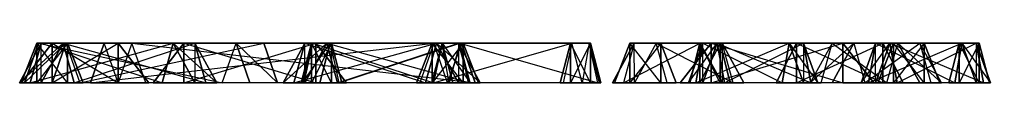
# Model space of a CAD drawing. Extents: x -3500 to 3500, y -22 to 22.
# Drawn here: x -984.5 to -926.7, y 19.7 to 22 of the extents above; entities that cross this region are included whole.
import ezdxf

# ---------------------------------------------------------------- set-up
doc = ezdxf.new("R2010")
doc.units = 0
doc.layers.add('UB3D', color=1, linetype='CONTINUOUS')

msp = doc.modelspace()

# ---------------------------------------------------------------- linework, layer by layer
at = {"layer": 'UB3D', "color": 2}
for points in [[(-984.484409, 19.685039, 1282.338228), (-983.839213, 19.685039, 1284.288346), (-983.188189, 22.047244, 1283.640236)], [(-983.182441, 19.685039, 1281.042008), (-984.484409, 19.685039, 1282.338228), (-981.88622, 22.047244, 1282.344016)], [(-984.484409, 19.685039, 1282.338228), (-981.88622, 22.047244, 1282.344016), (-983.188189, 22.047244, 1283.640236)], [(-984.484409, 19.685039, 1271.835), (-983.188189, 22.047244, 1270.532992), (-983.839213, 19.685039, 1269.884882)], [(-984.484409, 19.685039, 1271.835), (-983.182441, 19.685039, 1273.13122), (-983.188189, 22.047244, 1270.532992)], [(-983.455827, 19.685039, 1284.82937), (-983.455827, 22.047244, 1282.992126), (-984.374449, 19.685039, 1282.992126)], [(-983.455827, 22.047244, 1282.992126), (-984.374449, 19.685039, 1282.992126), (-983.455827, 22.047244, 1271.181102)], [(-984.374449, 19.685039, 1282.992126), (-983.455827, 22.047244, 1271.181102), (-984.374449, 19.685039, 1271.181102)], [(-983.455827, 22.047244, 1271.181102), (-984.374449, 19.685039, 1271.181102), (-983.455827, 19.685039, 1269.343858)], [(-984.374449, 19.685039, 1356.876654), (-982.537205, 22.047244, 1356.876654), (-982.537205, 19.685039, 1355.958031)], [(-984.374449, 19.685039, 1358.713898), (-982.537205, 19.685039, 1359.63252), (-982.537205, 22.047244, 1358.713898)], [(-984.374449, 19.685039, 1356.876654), (-984.374449, 19.685039, 1358.713898), (-982.537205, 22.047244, 1356.876654)], [(-984.374449, 19.685039, 1358.713898), (-982.537205, 22.047244, 1356.876654), (-982.537205, 22.047244, 1358.713898)], [(-984.178268, 19.685039, 1317.189803), (-984.181929, 19.685039, 1319.243898), (-983.359567, 22.047244, 1318.834528)], [(-984.181929, 19.685039, 1319.243898), (-983.359567, 22.047244, 1318.834528), (-972.423386, 19.685039, 1342.865945)], [(-982.533543, 19.685039, 1316.371142), (-984.178268, 19.685039, 1317.189803), (-981.714843, 22.047244, 1318.015866)], [(-984.178268, 19.685039, 1317.189803), (-981.714843, 22.047244, 1318.015866), (-983.359567, 22.047244, 1318.834528)], [(-983.839213, 19.685039, 1284.288346), (-983.188189, 22.047244, 1283.640236), (-976.000197, 19.685039, 1292.162362)], [(-983.188189, 22.047244, 1270.532992), (-983.839213, 19.685039, 1269.884882), (-975.349173, 22.047244, 1262.658976)], [(-983.839213, 19.685039, 1269.884882), (-975.349173, 22.047244, 1262.658976), (-976.000197, 19.685039, 1262.010866)], [(-983.455827, 19.685039, 1284.82937), (-981.618583, 19.685039, 1284.82937), (-983.455827, 22.047244, 1282.992126)], [(-981.618583, 19.685039, 1284.82937), (-983.455827, 22.047244, 1282.992126), (-981.618583, 22.047244, 1282.992126)], [(-983.455827, 22.047244, 1282.992126), (-981.618583, 22.047244, 1282.992126), (-983.455827, 22.047244, 1271.181102)], [(-981.618583, 22.047244, 1282.992126), (-983.455827, 22.047244, 1271.181102), (-981.618583, 22.047244, 1271.181102)], [(-983.455827, 22.047244, 1271.181102), (-981.618583, 22.047244, 1271.181102), (-983.455827, 19.685039, 1269.343858)], [(-981.618583, 22.047244, 1271.181102), (-983.455827, 19.685039, 1269.343858), (-981.618583, 19.685039, 1269.343858)], [(-983.359567, 22.047244, 1318.834528), (-972.423386, 19.685039, 1342.865945), (-971.601024, 22.047244, 1342.456575)], [(-981.714843, 22.047244, 1318.015866), (-983.359567, 22.047244, 1318.834528), (-969.956299, 22.047244, 1341.637913)], [(-983.359567, 22.047244, 1318.834528), (-969.956299, 22.047244, 1341.637913), (-971.601024, 22.047244, 1342.456575)], [(-983.188189, 22.047244, 1283.640236), (-976.000197, 19.685039, 1292.162362), (-975.349173, 22.047244, 1291.514252)], [(-981.88622, 22.047244, 1282.344016), (-983.188189, 22.047244, 1283.640236), (-974.047205, 22.047244, 1290.218031)], [(-983.188189, 22.047244, 1283.640236), (-974.047205, 22.047244, 1290.218031), (-975.349173, 22.047244, 1291.514252)], [(-983.182441, 19.685039, 1273.13122), (-983.188189, 22.047244, 1270.532992), (-981.88622, 22.047244, 1271.829213)], [(-983.188189, 22.047244, 1270.532992), (-981.88622, 22.047244, 1271.829213), (-975.349173, 22.047244, 1262.658976)], [(-983.182441, 19.685039, 1281.042008), (-981.88622, 22.047244, 1282.344016), (-981.235197, 19.685039, 1281.695906)], [(-983.182441, 19.685039, 1273.13122), (-981.235197, 19.685039, 1272.477323), (-981.88622, 22.047244, 1271.829213)], [(-982.537205, 22.047244, 1356.876654), (-982.537205, 19.685039, 1355.958031), (-978.617677, 22.047244, 1356.876654)], [(-982.537205, 19.685039, 1355.958031), (-978.617677, 22.047244, 1356.876654), (-978.617677, 19.685039, 1355.958031)], [(-982.537205, 19.685039, 1359.63252), (-982.537205, 22.047244, 1358.713898), (-978.617677, 19.685039, 1359.63252)], [(-982.537205, 22.047244, 1358.713898), (-978.617677, 19.685039, 1359.63252), (-978.617677, 22.047244, 1358.713898)], [(-982.537205, 22.047244, 1356.876654), (-982.537205, 22.047244, 1358.713898), (-978.617677, 22.047244, 1356.876654)], [(-982.537205, 22.047244, 1358.713898), (-978.617677, 22.047244, 1356.876654), (-978.617677, 22.047244, 1358.713898)], [(-982.533543, 19.685039, 1316.371142), (-981.714843, 22.047244, 1318.015866), (-980.89248, 19.685039, 1317.606496)], [(-981.88622, 22.047244, 1282.344016), (-981.235197, 19.685039, 1281.695906), (-974.047205, 22.047244, 1290.218031)], [(-981.235197, 19.685039, 1272.477323), (-981.88622, 22.047244, 1271.829213), (-973.396181, 19.685039, 1264.603307)], [(-981.88622, 22.047244, 1271.829213), (-973.396181, 19.685039, 1264.603307), (-974.047205, 22.047244, 1263.955197)], [(-981.88622, 22.047244, 1271.829213), (-975.349173, 22.047244, 1262.658976), (-974.047205, 22.047244, 1263.955197)], [(-981.714843, 22.047244, 1318.015866), (-980.89248, 19.685039, 1317.606496), (-969.956299, 22.047244, 1341.637913)], [(-981.618583, 19.685039, 1284.82937), (-980.699961, 19.685039, 1282.992126), (-981.618583, 22.047244, 1282.992126)], [(-980.699961, 19.685039, 1282.992126), (-981.618583, 22.047244, 1282.992126), (-980.699961, 19.685039, 1271.181102)], [(-981.618583, 22.047244, 1282.992126), (-980.699961, 19.685039, 1271.181102), (-981.618583, 22.047244, 1271.181102)], [(-980.699961, 19.685039, 1271.181102), (-981.618583, 22.047244, 1271.181102), (-981.618583, 19.685039, 1269.343858)], [(-981.235197, 19.685039, 1281.695906), (-974.047205, 22.047244, 1290.218031), (-973.396181, 19.685039, 1289.569921)], [(-980.89248, 19.685039, 1317.606496), (-969.956299, 22.047244, 1341.637913), (-969.133937, 19.685039, 1341.228543)], [(-980.25874, 19.685039, 1359.030669), (-979.440039, 22.047244, 1357.385945), (-980.262402, 19.685039, 1356.976575)], [(-979.440039, 22.047244, 1357.385945), (-980.262402, 19.685039, 1356.976575), (-959.84252, 22.047244, 1318.015866)], [(-980.262402, 19.685039, 1356.976575), (-959.84252, 22.047244, 1318.015866), (-960.664882, 19.685039, 1317.606496)], [(-980.25874, 19.685039, 1359.030669), (-978.614016, 19.685039, 1359.849331), (-979.440039, 22.047244, 1357.385945)], [(-978.614016, 19.685039, 1359.849331), (-979.440039, 22.047244, 1357.385945), (-977.795315, 22.047244, 1358.204606)], [(-979.440039, 22.047244, 1357.385945), (-977.795315, 22.047244, 1358.204606), (-959.84252, 22.047244, 1318.015866)], [(-978.617677, 22.047244, 1356.876654), (-978.617677, 19.685039, 1355.958031), (-976.780433, 19.685039, 1356.876654)], [(-978.617677, 19.685039, 1359.63252), (-978.617677, 22.047244, 1358.713898), (-976.780433, 19.685039, 1358.713898)], [(-978.617677, 22.047244, 1356.876654), (-978.617677, 22.047244, 1358.713898), (-976.780433, 19.685039, 1356.876654)], [(-978.617677, 22.047244, 1358.713898), (-976.780433, 19.685039, 1356.876654), (-976.780433, 19.685039, 1358.713898)], [(-978.614016, 19.685039, 1359.849331), (-976.972953, 19.685039, 1358.613976), (-977.795315, 22.047244, 1358.204606)], [(-976.972953, 19.685039, 1358.613976), (-977.795315, 22.047244, 1358.204606), (-957.375433, 19.685039, 1319.243898)], [(-977.795315, 22.047244, 1358.204606), (-957.375433, 19.685039, 1319.243898), (-958.197795, 22.047244, 1318.834528)], [(-977.795315, 22.047244, 1358.204606), (-959.84252, 22.047244, 1318.015866), (-958.197795, 22.047244, 1318.834528)], [(-976.535433, 19.685039, 1289.94752), (-974.698189, 22.047244, 1289.94752), (-974.698189, 19.685039, 1289.028898)], [(-976.535433, 19.685039, 1291.784764), (-974.698189, 19.685039, 1292.703386), (-974.698189, 22.047244, 1291.784764)], [(-976.535433, 19.685039, 1289.94752), (-976.535433, 19.685039, 1291.784764), (-974.698189, 22.047244, 1289.94752)], [(-976.535433, 19.685039, 1291.784764), (-974.698189, 22.047244, 1289.94752), (-974.698189, 22.047244, 1291.784764)], [(-976.535433, 19.685039, 1262.388465), (-974.698189, 22.047244, 1262.388465), (-974.698189, 19.685039, 1261.469843)], [(-976.535433, 19.685039, 1264.225709), (-974.698189, 19.685039, 1265.144331), (-974.698189, 22.047244, 1264.225709)], [(-976.535433, 19.685039, 1262.388465), (-976.535433, 19.685039, 1264.225709), (-974.698189, 22.047244, 1262.388465)], [(-976.535433, 19.685039, 1264.225709), (-974.698189, 22.047244, 1262.388465), (-974.698189, 22.047244, 1264.225709)], [(-976.000197, 19.685039, 1292.162362), (-975.349173, 22.047244, 1291.514252), (-974.052953, 19.685039, 1292.81626)], [(-975.349173, 22.047244, 1262.658976), (-976.000197, 19.685039, 1262.010866), (-974.052953, 19.685039, 1261.356969)], [(-974.047205, 22.047244, 1290.218031), (-975.349173, 22.047244, 1291.514252), (-972.750984, 19.685039, 1291.520039)], [(-975.349173, 22.047244, 1291.514252), (-972.750984, 19.685039, 1291.520039), (-974.052953, 19.685039, 1292.81626)], [(-975.349173, 22.047244, 1262.658976), (-974.047205, 22.047244, 1263.955197), (-974.052953, 19.685039, 1261.356969)], [(-974.698189, 22.047244, 1289.94752), (-974.698189, 19.685039, 1289.028898), (-966.859173, 22.047244, 1289.94752)], [(-974.698189, 19.685039, 1289.028898), (-966.859173, 22.047244, 1289.94752), (-966.859173, 19.685039, 1289.028898)], [(-974.698189, 19.685039, 1292.703386), (-974.698189, 22.047244, 1291.784764), (-966.859173, 19.685039, 1292.703386)], [(-974.698189, 22.047244, 1291.784764), (-966.859173, 19.685039, 1292.703386), (-966.859173, 22.047244, 1291.784764)], [(-974.698189, 22.047244, 1289.94752), (-974.698189, 22.047244, 1291.784764), (-966.859173, 22.047244, 1289.94752)], [(-974.698189, 22.047244, 1291.784764), (-966.859173, 22.047244, 1289.94752), (-966.859173, 22.047244, 1291.784764)], [(-974.698189, 22.047244, 1262.388465), (-974.698189, 19.685039, 1261.469843), (-966.859173, 22.047244, 1262.388465)], [(-974.698189, 19.685039, 1261.469843), (-966.859173, 22.047244, 1262.388465), (-966.859173, 19.685039, 1261.469843)], [(-974.698189, 19.685039, 1265.144331), (-974.698189, 22.047244, 1264.225709), (-966.859173, 19.685039, 1265.144331)], [(-974.698189, 22.047244, 1264.225709), (-966.859173, 19.685039, 1265.144331), (-966.859173, 22.047244, 1264.225709)], [(-974.698189, 22.047244, 1262.388465), (-974.698189, 22.047244, 1264.225709), (-966.859173, 22.047244, 1262.388465)], [(-974.698189, 22.047244, 1264.225709), (-966.859173, 22.047244, 1262.388465), (-966.859173, 22.047244, 1264.225709)], [(-974.047205, 22.047244, 1263.955197), (-974.052953, 19.685039, 1261.356969), (-972.750984, 19.685039, 1262.653189)], [(-974.047205, 22.047244, 1290.218031), (-973.396181, 19.685039, 1289.569921), (-972.750984, 19.685039, 1291.520039)], [(-973.396181, 19.685039, 1264.603307), (-974.047205, 22.047244, 1263.955197), (-972.750984, 19.685039, 1262.653189)], [(-972.423386, 19.685039, 1342.865945), (-971.601024, 22.047244, 1342.456575), (-970.782323, 19.685039, 1344.101299)], [(-969.956299, 22.047244, 1341.637913), (-971.601024, 22.047244, 1342.456575), (-969.137598, 19.685039, 1343.282638)], [(-971.601024, 22.047244, 1342.456575), (-969.137598, 19.685039, 1343.282638), (-970.782323, 19.685039, 1344.101299)], [(-969.956299, 22.047244, 1341.637913), (-969.133937, 19.685039, 1341.228543), (-969.137598, 19.685039, 1343.282638)], [(-968.806378, 19.685039, 1291.520039), (-967.510157, 22.047244, 1290.218031), (-968.161181, 19.685039, 1289.569921)], [(-968.806378, 19.685039, 1291.520039), (-967.504409, 19.685039, 1292.81626), (-967.510157, 22.047244, 1290.218031)], [(-968.806378, 19.685039, 1262.653189), (-968.161181, 19.685039, 1264.603307), (-967.510157, 22.047244, 1263.955197)], [(-967.504409, 19.685039, 1261.356969), (-968.806378, 19.685039, 1262.653189), (-966.208189, 22.047244, 1262.658976)], [(-968.806378, 19.685039, 1262.653189), (-966.208189, 22.047244, 1262.658976), (-967.510157, 22.047244, 1263.955197)], [(-967.510157, 22.047244, 1290.218031), (-968.161181, 19.685039, 1289.569921), (-959.671142, 22.047244, 1282.344016)], [(-968.161181, 19.685039, 1289.569921), (-959.671142, 22.047244, 1282.344016), (-960.322165, 19.685039, 1281.695906)], [(-968.161181, 19.685039, 1264.603307), (-967.510157, 22.047244, 1263.955197), (-960.322165, 19.685039, 1272.477323)], [(-967.122323, 19.685039, -1525.917638), (-967.122323, 22.047244, -1527.121535), (-967.724291, 19.685039, -1527.121535)], [(-967.122323, 22.047244, -1527.121535), (-967.724291, 19.685039, -1527.121535), (-967.122323, 22.047244, -1552.920079)], [(-967.724291, 19.685039, -1527.121535), (-967.122323, 22.047244, -1552.920079), (-967.724291, 19.685039, -1552.920079)], [(-967.122323, 22.047244, -1552.920079), (-967.724291, 19.685039, -1552.920079), (-967.122323, 19.685039, -1554.123976)], [(-967.654449, 19.685039, -1553.645039), (-967.553976, 19.685039, -1552.302756), (-967.037126, 22.047244, -1552.611457)], [(-966.620984, 19.685039, -1554.262283), (-967.654449, 19.685039, -1553.645039), (-966.003661, 22.047244, -1553.228701)], [(-967.654449, 19.685039, -1553.645039), (-966.003661, 22.047244, -1553.228701), (-967.037126, 22.047244, -1552.611457)], [(-967.553976, 19.685039, -1552.302756), (-967.037126, 22.047244, -1552.611457), (-959.849646, 19.685039, -1539.403504)], [(-967.504409, 19.685039, 1292.81626), (-967.510157, 22.047244, 1290.218031), (-966.208189, 22.047244, 1291.514252)], [(-967.510157, 22.047244, 1290.218031), (-966.208189, 22.047244, 1291.514252), (-959.671142, 22.047244, 1282.344016)], [(-967.510157, 22.047244, 1263.955197), (-960.322165, 19.685039, 1272.477323), (-959.671142, 22.047244, 1271.829213)], [(-966.208189, 22.047244, 1262.658976), (-967.510157, 22.047244, 1263.955197), (-958.369173, 22.047244, 1270.532992)], [(-967.510157, 22.047244, 1263.955197), (-958.369173, 22.047244, 1270.532992), (-959.671142, 22.047244, 1271.829213)], [(-967.504409, 19.685039, 1292.81626), (-965.557165, 19.685039, 1292.162362), (-966.208189, 22.047244, 1291.514252)], [(-967.504409, 19.685039, 1261.356969), (-966.208189, 22.047244, 1262.658976), (-965.557165, 19.685039, 1262.010866)], [(-967.122323, 19.685039, -1525.917638), (-965.918465, 19.685039, -1525.917638), (-967.122323, 22.047244, -1527.121535)], [(-965.918465, 19.685039, -1525.917638), (-967.122323, 22.047244, -1527.121535), (-965.918465, 22.047244, -1527.121535)], [(-967.122323, 22.047244, -1527.121535), (-965.918465, 22.047244, -1527.121535), (-967.122323, 22.047244, -1552.920079)], [(-965.918465, 22.047244, -1527.121535), (-967.122323, 22.047244, -1552.920079), (-965.918465, 22.047244, -1552.920079)], [(-967.122323, 22.047244, -1552.920079), (-965.918465, 22.047244, -1552.920079), (-967.122323, 19.685039, -1554.123976)], [(-965.918465, 22.047244, -1552.920079), (-967.122323, 19.685039, -1554.123976), (-965.918465, 19.685039, -1554.123976)], [(-967.037126, 22.047244, -1552.611457), (-959.849646, 19.685039, -1539.403504), (-959.332795, 22.047244, -1539.712205)], [(-966.003661, 22.047244, -1553.228701), (-967.037126, 22.047244, -1552.611457), (-958.299331, 22.047244, -1540.329449)], [(-967.037126, 22.047244, -1552.611457), (-958.299331, 22.047244, -1540.329449), (-959.332795, 22.047244, -1539.712205)], [(-966.859173, 22.047244, 1289.94752), (-966.859173, 19.685039, 1289.028898), (-965.021929, 19.685039, 1289.94752)], [(-966.859173, 19.685039, 1292.703386), (-966.859173, 22.047244, 1291.784764), (-965.021929, 19.685039, 1291.784764)], [(-966.859173, 22.047244, 1289.94752), (-966.859173, 22.047244, 1291.784764), (-965.021929, 19.685039, 1289.94752)], [(-966.859173, 22.047244, 1291.784764), (-965.021929, 19.685039, 1289.94752), (-965.021929, 19.685039, 1291.784764)], [(-966.859173, 22.047244, 1262.388465), (-966.859173, 19.685039, 1261.469843), (-965.021929, 19.685039, 1262.388465)], [(-966.859173, 19.685039, 1265.144331), (-966.859173, 22.047244, 1264.225709), (-965.021929, 19.685039, 1264.225709)], [(-966.859173, 22.047244, 1262.388465), (-966.859173, 22.047244, 1264.225709), (-965.021929, 19.685039, 1262.388465)], [(-966.859173, 22.047244, 1264.225709), (-965.021929, 19.685039, 1262.388465), (-965.021929, 19.685039, 1264.225709)], [(-966.620984, 19.685039, -1554.262283), (-966.003661, 22.047244, -1553.228701), (-965.486811, 19.685039, -1553.537402)], [(-965.557165, 19.685039, 1292.162362), (-966.208189, 22.047244, 1291.514252), (-957.71815, 19.685039, 1284.288346)], [(-966.208189, 22.047244, 1291.514252), (-957.71815, 19.685039, 1284.288346), (-958.369173, 22.047244, 1283.640236)], [(-966.208189, 22.047244, 1291.514252), (-959.671142, 22.047244, 1282.344016), (-958.369173, 22.047244, 1283.640236)], [(-966.208189, 22.047244, 1262.658976), (-965.557165, 19.685039, 1262.010866), (-958.369173, 22.047244, 1270.532992)], [(-966.003661, 22.047244, -1553.228701), (-965.486811, 19.685039, -1553.537402), (-958.299331, 22.047244, -1540.329449)], [(-965.918465, 19.685039, -1525.917638), (-965.316496, 19.685039, -1527.121535), (-965.918465, 22.047244, -1527.121535)], [(-965.316496, 19.685039, -1527.121535), (-965.918465, 22.047244, -1527.121535), (-965.316496, 19.685039, -1552.920079)], [(-965.918465, 22.047244, -1527.121535), (-965.316496, 19.685039, -1552.920079), (-965.918465, 22.047244, -1552.920079)], [(-965.316496, 19.685039, -1552.920079), (-965.918465, 22.047244, -1552.920079), (-965.918465, 19.685039, -1554.123976)], [(-965.557165, 19.685039, 1262.010866), (-958.369173, 22.047244, 1270.532992), (-957.71815, 19.685039, 1269.884882)], [(-965.486811, 19.685039, -1553.537402), (-958.299331, 22.047244, -1540.329449), (-957.78248, 19.685039, -1540.63815)], [(-959.93878, 19.685039, 1284.82937), (-959.93878, 22.047244, 1282.992126), (-960.857402, 19.685039, 1282.992126)], [(-959.93878, 22.047244, 1282.992126), (-960.857402, 19.685039, 1282.992126), (-959.93878, 22.047244, 1271.181102)], [(-960.857402, 19.685039, 1282.992126), (-959.93878, 22.047244, 1271.181102), (-960.857402, 19.685039, 1271.181102)], [(-959.93878, 22.047244, 1271.181102), (-960.857402, 19.685039, 1271.181102), (-959.93878, 19.685039, 1269.343858)], [(-959.84252, 22.047244, 1318.015866), (-960.664882, 19.685039, 1317.606496), (-959.023819, 19.685039, 1316.371142)], [(-959.671142, 22.047244, 1282.344016), (-960.322165, 19.685039, 1281.695906), (-958.374921, 19.685039, 1281.042008)], [(-960.322165, 19.685039, 1272.477323), (-959.671142, 22.047244, 1271.829213), (-958.374921, 19.685039, 1273.13122)], [(-959.950118, 19.685039, -1539.295866), (-959.332795, 22.047244, -1540.329449), (-959.849646, 19.685039, -1540.63815)], [(-959.950118, 19.685039, -1539.295866), (-958.916654, 19.685039, -1538.678622), (-959.332795, 22.047244, -1540.329449)], [(-959.93878, 19.685039, 1284.82937), (-958.101535, 19.685039, 1284.82937), (-959.93878, 22.047244, 1282.992126)], [(-958.101535, 19.685039, 1284.82937), (-959.93878, 22.047244, 1282.992126), (-958.101535, 22.047244, 1282.992126)], [(-959.93878, 22.047244, 1282.992126), (-958.101535, 22.047244, 1282.992126), (-959.93878, 22.047244, 1271.181102)], [(-958.101535, 22.047244, 1282.992126), (-959.93878, 22.047244, 1271.181102), (-958.101535, 22.047244, 1271.181102)], [(-959.93878, 22.047244, 1271.181102), (-958.101535, 22.047244, 1271.181102), (-959.93878, 19.685039, 1269.343858)], [(-958.101535, 22.047244, 1271.181102), (-959.93878, 19.685039, 1269.343858), (-958.101535, 19.685039, 1269.343858)], [(-959.849646, 19.685039, -1539.403504), (-959.332795, 22.047244, -1539.712205), (-958.715472, 19.685039, -1538.678622)], [(-959.332795, 22.047244, -1540.329449), (-959.849646, 19.685039, -1540.63815), (-951.628425, 22.047244, -1553.228701)], [(-959.849646, 19.685039, -1540.63815), (-951.628425, 22.047244, -1553.228701), (-952.145276, 19.685039, -1553.537402)], [(-959.84252, 22.047244, 1318.015866), (-958.197795, 22.047244, 1318.834528), (-959.023819, 19.685039, 1316.371142)], [(-959.671142, 22.047244, 1282.344016), (-958.369173, 22.047244, 1283.640236), (-958.374921, 19.685039, 1281.042008)], [(-958.369173, 22.047244, 1270.532992), (-959.671142, 22.047244, 1271.829213), (-957.072953, 19.685039, 1271.835)], [(-959.671142, 22.047244, 1271.829213), (-957.072953, 19.685039, 1271.835), (-958.374921, 19.685039, 1273.13122)], [(-958.299331, 22.047244, -1540.329449), (-959.332795, 22.047244, -1539.712205), (-957.682008, 19.685039, -1539.295866)], [(-959.332795, 22.047244, -1539.712205), (-957.682008, 19.685039, -1539.295866), (-958.715472, 19.685039, -1538.678622)], [(-958.916654, 19.685039, -1538.678622), (-959.332795, 22.047244, -1540.329449), (-958.299331, 22.047244, -1539.712205)], [(-959.332795, 22.047244, -1540.329449), (-958.299331, 22.047244, -1539.712205), (-951.628425, 22.047244, -1553.228701)], [(-958.197795, 22.047244, 1318.834528), (-959.023819, 19.685039, 1316.371142), (-957.379094, 19.685039, 1317.189803)], [(-958.916654, 19.685039, -1538.678622), (-957.78248, 19.685039, -1539.403504), (-958.299331, 22.047244, -1539.712205)], [(-958.369173, 22.047244, 1283.640236), (-958.374921, 19.685039, 1281.042008), (-957.072953, 19.685039, 1282.338228)], [(-957.71815, 19.685039, 1284.288346), (-958.369173, 22.047244, 1283.640236), (-957.072953, 19.685039, 1282.338228)], [(-958.369173, 22.047244, 1270.532992), (-957.71815, 19.685039, 1269.884882), (-957.072953, 19.685039, 1271.835)], [(-958.299331, 22.047244, -1540.329449), (-957.78248, 19.685039, -1540.63815), (-957.682008, 19.685039, -1539.295866)], [(-957.78248, 19.685039, -1539.403504), (-958.299331, 22.047244, -1539.712205), (-950.07811, 19.685039, -1552.302756)], [(-958.299331, 22.047244, -1539.712205), (-950.07811, 19.685039, -1552.302756), (-950.594961, 22.047244, -1552.611457)], [(-958.299331, 22.047244, -1539.712205), (-951.628425, 22.047244, -1553.228701), (-950.594961, 22.047244, -1552.611457)], [(-957.375433, 19.685039, 1319.243898), (-958.197795, 22.047244, 1318.834528), (-957.379094, 19.685039, 1317.189803)], [(-958.101535, 19.685039, 1284.82937), (-957.182913, 19.685039, 1282.992126), (-958.101535, 22.047244, 1282.992126)], [(-957.182913, 19.685039, 1282.992126), (-958.101535, 22.047244, 1282.992126), (-957.182913, 19.685039, 1271.181102)], [(-958.101535, 22.047244, 1282.992126), (-957.182913, 19.685039, 1271.181102), (-958.101535, 22.047244, 1271.181102)], [(-957.182913, 19.685039, 1271.181102), (-958.101535, 22.047244, 1271.181102), (-958.101535, 19.685039, 1269.343858)], [(-951.713622, 19.685039, -1525.917638), (-951.713622, 22.047244, -1527.121535), (-952.315591, 19.685039, -1527.121535)], [(-951.713622, 22.047244, -1527.121535), (-952.315591, 19.685039, -1527.121535), (-951.713622, 22.047244, -1552.920079)], [(-952.315591, 19.685039, -1527.121535), (-951.713622, 22.047244, -1552.920079), (-952.315591, 19.685039, -1552.920079)], [(-951.713622, 22.047244, -1552.920079), (-952.315591, 19.685039, -1552.920079), (-951.713622, 19.685039, -1554.123976)], [(-951.628425, 22.047244, -1553.228701), (-952.145276, 19.685039, -1553.537402), (-951.011102, 19.685039, -1554.262283)], [(-951.713622, 19.685039, -1525.917638), (-950.509764, 19.685039, -1525.917638), (-951.713622, 22.047244, -1527.121535)], [(-950.509764, 19.685039, -1525.917638), (-951.713622, 22.047244, -1527.121535), (-950.509764, 22.047244, -1527.121535)], [(-951.713622, 22.047244, -1527.121535), (-950.509764, 22.047244, -1527.121535), (-951.713622, 22.047244, -1552.920079)], [(-950.509764, 22.047244, -1527.121535), (-951.713622, 22.047244, -1552.920079), (-950.509764, 22.047244, -1552.920079)], [(-951.713622, 22.047244, -1552.920079), (-950.509764, 22.047244, -1552.920079), (-951.713622, 19.685039, -1554.123976)], [(-950.509764, 22.047244, -1552.920079), (-951.713622, 19.685039, -1554.123976), (-950.509764, 19.685039, -1554.123976)], [(-951.628425, 22.047244, -1553.228701), (-950.594961, 22.047244, -1552.611457), (-951.011102, 19.685039, -1554.262283)], [(-950.594961, 22.047244, -1552.611457), (-951.011102, 19.685039, -1554.262283), (-949.977638, 19.685039, -1553.645039)], [(-950.07811, 19.685039, -1552.302756), (-950.594961, 22.047244, -1552.611457), (-949.977638, 19.685039, -1553.645039)], [(-950.509764, 19.685039, -1525.917638), (-949.907795, 19.685039, -1527.121535), (-950.509764, 22.047244, -1527.121535)], [(-949.907795, 19.685039, -1527.121535), (-950.509764, 22.047244, -1527.121535), (-949.907795, 19.685039, -1552.920079)], [(-950.509764, 22.047244, -1527.121535), (-949.907795, 19.685039, -1552.920079), (-950.509764, 22.047244, -1552.920079)], [(-949.907795, 19.685039, -1552.920079), (-950.509764, 22.047244, -1552.920079), (-950.509764, 19.685039, -1554.123976)], [(-949.208819, 19.685039, 1267.897992), (-947.912598, 22.047244, 1266.595984), (-948.563622, 19.685039, 1265.947874)], [(-949.208819, 19.685039, 1267.897992), (-947.90685, 19.685039, 1269.194213), (-947.912598, 22.047244, 1266.595984)], [(-948.180236, 19.685039, 1292.703386), (-948.180236, 22.047244, 1290.866142), (-949.098858, 19.685039, 1290.866142)], [(-948.180236, 22.047244, 1290.866142), (-949.098858, 19.685039, 1290.866142), (-948.180236, 22.047244, 1267.244094)], [(-949.098858, 19.685039, 1290.866142), (-948.180236, 22.047244, 1267.244094), (-949.098858, 19.685039, 1267.244094)], [(-948.180236, 22.047244, 1267.244094), (-949.098858, 19.685039, 1267.244094), (-948.180236, 19.685039, 1265.40685)], [(-948.180236, 19.685039, 1269.081339), (-948.180236, 22.047244, 1267.244094), (-949.098858, 19.685039, 1267.244094)], [(-948.180236, 22.047244, 1267.244094), (-949.098858, 19.685039, 1267.244094), (-948.180236, 22.047244, 1263.307087)], [(-949.098858, 19.685039, 1267.244094), (-948.180236, 22.047244, 1263.307087), (-949.098858, 19.685039, 1263.307087)], [(-948.180236, 22.047244, 1263.307087), (-949.098858, 19.685039, 1263.307087), (-948.180236, 19.685039, 1261.469843)], [(-947.912598, 22.047244, 1266.595984), (-948.563622, 19.685039, 1265.947874), (-943.993071, 22.047244, 1262.658976)], [(-948.563622, 19.685039, 1265.947874), (-943.993071, 22.047244, 1262.658976), (-944.644094, 19.685039, 1262.010866)], [(-948.180236, 19.685039, 1292.703386), (-946.342992, 19.685039, 1292.703386), (-948.180236, 22.047244, 1290.866142)], [(-946.342992, 19.685039, 1292.703386), (-948.180236, 22.047244, 1290.866142), (-946.342992, 22.047244, 1290.866142)], [(-948.180236, 22.047244, 1290.866142), (-946.342992, 22.047244, 1290.866142), (-948.180236, 22.047244, 1267.244094)], [(-946.342992, 22.047244, 1290.866142), (-948.180236, 22.047244, 1267.244094), (-946.342992, 22.047244, 1267.244094)], [(-948.180236, 22.047244, 1267.244094), (-946.342992, 22.047244, 1267.244094), (-948.180236, 19.685039, 1265.40685)], [(-946.342992, 22.047244, 1267.244094), (-948.180236, 19.685039, 1265.40685), (-946.342992, 19.685039, 1265.40685)], [(-948.180236, 19.685039, 1269.081339), (-946.342992, 19.685039, 1269.081339), (-948.180236, 22.047244, 1267.244094)], [(-946.342992, 19.685039, 1269.081339), (-948.180236, 22.047244, 1267.244094), (-946.342992, 22.047244, 1267.244094)], [(-948.180236, 22.047244, 1267.244094), (-946.342992, 22.047244, 1267.244094), (-948.180236, 22.047244, 1263.307087)], [(-946.342992, 22.047244, 1267.244094), (-948.180236, 22.047244, 1263.307087), (-946.342992, 22.047244, 1263.307087)], [(-948.180236, 22.047244, 1263.307087), (-946.342992, 22.047244, 1263.307087), (-948.180236, 19.685039, 1261.469843)], [(-946.342992, 22.047244, 1263.307087), (-948.180236, 19.685039, 1261.469843), (-946.342992, 19.685039, 1261.469843)], [(-947.90685, 19.685039, 1269.194213), (-947.912598, 22.047244, 1266.595984), (-946.61063, 22.047244, 1267.892205)], [(-947.912598, 22.047244, 1266.595984), (-946.61063, 22.047244, 1267.892205), (-943.993071, 22.047244, 1262.658976)], [(-947.90685, 19.685039, 1269.194213), (-945.959606, 19.685039, 1268.540315), (-946.61063, 22.047244, 1267.892205)], [(-945.959606, 19.685039, 1268.540315), (-946.61063, 22.047244, 1267.892205), (-942.040079, 19.685039, 1264.603307)], [(-946.61063, 22.047244, 1267.892205), (-942.040079, 19.685039, 1264.603307), (-942.691102, 22.047244, 1263.955197)], [(-946.61063, 22.047244, 1267.892205), (-943.993071, 22.047244, 1262.658976), (-942.691102, 22.047244, 1263.955197)], [(-946.342992, 19.685039, 1292.703386), (-945.42437, 19.685039, 1290.866142), (-946.342992, 22.047244, 1290.866142)], [(-945.42437, 19.685039, 1290.866142), (-946.342992, 22.047244, 1290.866142), (-945.42437, 19.685039, 1267.244094)], [(-946.342992, 22.047244, 1290.866142), (-945.42437, 19.685039, 1267.244094), (-946.342992, 22.047244, 1267.244094)], [(-945.42437, 19.685039, 1267.244094), (-946.342992, 22.047244, 1267.244094), (-946.342992, 19.685039, 1265.40685)], [(-946.342992, 19.685039, 1269.081339), (-945.42437, 19.685039, 1267.244094), (-946.342992, 22.047244, 1267.244094)], [(-945.42437, 19.685039, 1267.244094), (-946.342992, 22.047244, 1267.244094), (-945.42437, 19.685039, 1263.307087)], [(-946.342992, 22.047244, 1267.244094), (-945.42437, 19.685039, 1263.307087), (-946.342992, 22.047244, 1263.307087)], [(-945.42437, 19.685039, 1263.307087), (-946.342992, 22.047244, 1263.307087), (-946.342992, 19.685039, 1261.469843)], [(-945.179331, 19.685039, 1262.388465), (-943.342087, 22.047244, 1262.388465), (-943.342087, 19.685039, 1261.469843)], [(-945.179331, 19.685039, 1264.225709), (-943.342087, 19.685039, 1265.144331), (-943.342087, 22.047244, 1264.225709)], [(-945.179331, 19.685039, 1262.388465), (-945.179331, 19.685039, 1264.225709), (-943.342087, 22.047244, 1262.388465)], [(-945.179331, 19.685039, 1264.225709), (-943.342087, 22.047244, 1262.388465), (-943.342087, 22.047244, 1264.225709)], [(-944.683228, 19.685039, -1532.709843), (-944.260551, 19.685039, -1531.431929), (-943.833898, 22.047244, -1531.856614)], [(-943.830079, 19.685039, -1533.559134), (-944.683228, 19.685039, -1532.709843), (-942.980748, 22.047244, -1532.705906)], [(-944.683228, 19.685039, -1532.709843), (-942.980748, 22.047244, -1532.705906), (-943.833898, 22.047244, -1531.856614)], [(-944.683228, 19.685039, -1547.33185), (-943.833898, 22.047244, -1548.185039), (-944.260512, 19.685039, -1548.609724)], [(-944.683228, 19.685039, -1547.33185), (-943.830079, 19.685039, -1546.482559), (-943.833898, 22.047244, -1548.185039)], [(-943.993071, 22.047244, 1262.658976), (-944.644094, 19.685039, 1262.010866), (-942.69685, 19.685039, 1261.356969)], [(-944.009252, 19.685039, -1531.077362), (-944.009252, 22.047244, -1532.28126), (-944.61122, 19.685039, -1532.28126)], [(-944.009252, 22.047244, -1532.28126), (-944.61122, 19.685039, -1532.28126), (-944.009252, 22.047244, -1547.760394)], [(-944.61122, 19.685039, -1532.28126), (-944.009252, 22.047244, -1547.760394), (-944.61122, 19.685039, -1547.760394)], [(-944.009252, 22.047244, -1547.760394), (-944.61122, 19.685039, -1547.760394), (-944.009252, 19.685039, -1548.964291)], [(-944.260551, 19.685039, -1531.431929), (-943.833898, 22.047244, -1531.856614), (-939.124331, 19.685039, -1526.272205)], [(-943.833898, 22.047244, -1548.185039), (-944.260512, 19.685039, -1548.609724), (-938.697677, 22.047244, -1553.344724)], [(-944.260512, 19.685039, -1548.609724), (-938.697677, 22.047244, -1553.344724), (-939.124291, 19.685039, -1553.769409)], [(-944.009252, 19.685039, -1531.077362), (-942.805394, 19.685039, -1531.077362), (-944.009252, 22.047244, -1532.28126)], [(-942.805394, 19.685039, -1531.077362), (-944.009252, 22.047244, -1532.28126), (-942.805394, 22.047244, -1532.28126)], [(-944.009252, 22.047244, -1532.28126), (-942.805394, 22.047244, -1532.28126), (-944.009252, 22.047244, -1547.760394)], [(-942.805394, 22.047244, -1532.28126), (-944.009252, 22.047244, -1547.760394), (-942.805394, 22.047244, -1547.760394)], [(-944.009252, 22.047244, -1547.760394), (-942.805394, 22.047244, -1547.760394), (-944.009252, 19.685039, -1548.964291)], [(-942.805394, 22.047244, -1547.760394), (-944.009252, 19.685039, -1548.964291), (-942.805394, 19.685039, -1548.964291)], [(-943.993071, 22.047244, 1262.658976), (-942.691102, 22.047244, 1263.955197), (-942.69685, 19.685039, 1261.356969)], [(-943.833898, 22.047244, -1531.856614), (-939.124331, 19.685039, -1526.272205), (-938.697677, 22.047244, -1526.69689)], [(-942.980748, 22.047244, -1532.705906), (-943.833898, 22.047244, -1531.856614), (-937.844528, 22.047244, -1527.546181)], [(-943.833898, 22.047244, -1531.856614), (-937.844528, 22.047244, -1527.546181), (-938.697677, 22.047244, -1526.69689)], [(-943.830079, 19.685039, -1546.482559), (-943.833898, 22.047244, -1548.185039), (-942.980748, 22.047244, -1547.335748)], [(-943.833898, 22.047244, -1548.185039), (-942.980748, 22.047244, -1547.335748), (-938.697677, 22.047244, -1553.344724)], [(-943.830079, 19.685039, -1533.559134), (-942.980748, 22.047244, -1532.705906), (-942.554094, 19.685039, -1533.130591)], [(-943.830079, 19.685039, -1546.482559), (-942.554134, 19.685039, -1546.911063), (-942.980748, 22.047244, -1547.335748)], [(-943.342087, 22.047244, 1262.388465), (-943.342087, 19.685039, 1261.469843), (-935.503071, 22.047244, 1262.388465)], [(-943.342087, 19.685039, 1261.469843), (-935.503071, 22.047244, 1262.388465), (-935.503071, 19.685039, 1261.469843)], [(-943.342087, 19.685039, 1265.144331), (-943.342087, 22.047244, 1264.225709), (-935.503071, 19.685039, 1265.144331)], [(-943.342087, 22.047244, 1264.225709), (-935.503071, 19.685039, 1265.144331), (-935.503071, 22.047244, 1264.225709)], [(-943.342087, 22.047244, 1262.388465), (-943.342087, 22.047244, 1264.225709), (-935.503071, 22.047244, 1262.388465)], [(-943.342087, 22.047244, 1264.225709), (-935.503071, 22.047244, 1262.388465), (-935.503071, 22.047244, 1264.225709)], [(-942.980748, 22.047244, -1532.705906), (-942.554094, 19.685039, -1533.130591), (-937.844528, 22.047244, -1527.546181)], [(-942.554134, 19.685039, -1546.911063), (-942.980748, 22.047244, -1547.335748), (-937.417913, 19.685039, -1552.070748)], [(-942.980748, 22.047244, -1547.335748), (-937.417913, 19.685039, -1552.070748), (-937.844528, 22.047244, -1552.495433)], [(-942.980748, 22.047244, -1547.335748), (-938.697677, 22.047244, -1553.344724), (-937.844528, 22.047244, -1552.495433)], [(-942.805394, 19.685039, -1531.077362), (-942.203425, 19.685039, -1532.28126), (-942.805394, 22.047244, -1532.28126)], [(-942.203425, 19.685039, -1532.28126), (-942.805394, 22.047244, -1532.28126), (-942.203425, 19.685039, -1547.760394)], [(-942.805394, 22.047244, -1532.28126), (-942.203425, 19.685039, -1547.760394), (-942.805394, 22.047244, -1547.760394)], [(-942.203425, 19.685039, -1547.760394), (-942.805394, 22.047244, -1547.760394), (-942.805394, 19.685039, -1548.964291)], [(-942.691102, 22.047244, 1263.955197), (-942.69685, 19.685039, 1261.356969), (-941.394882, 19.685039, 1262.653189)], [(-942.040079, 19.685039, 1264.603307), (-942.691102, 22.047244, 1263.955197), (-941.394882, 19.685039, 1262.653189)], [(-942.554094, 19.685039, -1533.130591), (-937.844528, 22.047244, -1527.546181), (-937.417874, 19.685039, -1527.970866)], [(-939.475, 19.685039, -1527.723465), (-938.271102, 22.047244, -1527.723465), (-938.271102, 19.685039, -1528.325433)], [(-939.475, 19.685039, -1526.519606), (-938.271102, 19.685039, -1525.917638), (-938.271102, 22.047244, -1526.519606)], [(-939.475, 19.685039, -1527.723465), (-939.475, 19.685039, -1526.519606), (-938.271102, 22.047244, -1527.723465)], [(-939.475, 19.685039, -1526.519606), (-938.271102, 22.047244, -1527.723465), (-938.271102, 22.047244, -1526.519606)], [(-939.475, 19.685039, -1553.522008), (-938.271102, 22.047244, -1553.522008), (-938.271102, 19.685039, -1554.123976)], [(-939.475, 19.685039, -1552.31815), (-938.271102, 19.685039, -1551.716181), (-938.271102, 22.047244, -1552.31815)], [(-939.475, 19.685039, -1553.522008), (-939.475, 19.685039, -1552.31815), (-938.271102, 22.047244, -1553.522008)], [(-939.475, 19.685039, -1552.31815), (-938.271102, 22.047244, -1553.522008), (-938.271102, 22.047244, -1552.31815)], [(-939.124331, 19.685039, -1526.272205), (-938.697677, 22.047244, -1526.69689), (-937.848346, 19.685039, -1525.843661)], [(-938.697677, 22.047244, -1553.344724), (-939.124291, 19.685039, -1553.769409), (-937.848346, 19.685039, -1554.197913)], [(-937.844528, 22.047244, -1527.546181), (-938.697677, 22.047244, -1526.69689), (-936.995197, 19.685039, -1526.692953)], [(-938.697677, 22.047244, -1526.69689), (-936.995197, 19.685039, -1526.692953), (-937.848346, 19.685039, -1525.843661)], [(-938.697677, 22.047244, -1553.344724), (-937.844528, 22.047244, -1552.495433), (-937.848346, 19.685039, -1554.197913)], [(-938.271102, 22.047244, -1527.723465), (-938.271102, 19.685039, -1528.325433), (-933.134843, 22.047244, -1527.723465)], [(-938.271102, 19.685039, -1528.325433), (-933.134843, 22.047244, -1527.723465), (-933.134843, 19.685039, -1528.325433)], [(-938.271102, 19.685039, -1525.917638), (-938.271102, 22.047244, -1526.519606), (-933.134843, 19.685039, -1525.917638)], [(-938.271102, 22.047244, -1526.519606), (-933.134843, 19.685039, -1525.917638), (-933.134843, 22.047244, -1526.519606)], [(-938.271102, 22.047244, -1527.723465), (-938.271102, 22.047244, -1526.519606), (-933.134843, 22.047244, -1527.723465)], [(-938.271102, 22.047244, -1526.519606), (-933.134843, 22.047244, -1527.723465), (-933.134843, 22.047244, -1526.519606)], [(-938.271102, 22.047244, -1553.522008), (-938.271102, 19.685039, -1554.123976), (-933.134843, 22.047244, -1553.522008)], [(-938.271102, 19.685039, -1554.123976), (-933.134843, 22.047244, -1553.522008), (-933.134843, 19.685039, -1554.123976)], [(-938.271102, 19.685039, -1551.716181), (-938.271102, 22.047244, -1552.31815), (-933.134843, 19.685039, -1551.716181)], [(-938.271102, 22.047244, -1552.31815), (-933.134843, 19.685039, -1551.716181), (-933.134843, 22.047244, -1552.31815)], [(-938.271102, 22.047244, -1553.522008), (-938.271102, 22.047244, -1552.31815), (-933.134843, 22.047244, -1553.522008)], [(-938.271102, 22.047244, -1552.31815), (-933.134843, 22.047244, -1553.522008), (-933.134843, 22.047244, -1552.31815)], [(-937.844528, 22.047244, -1552.495433), (-937.848346, 19.685039, -1554.197913), (-936.995197, 19.685039, -1553.348622)], [(-937.844528, 22.047244, -1527.546181), (-937.417874, 19.685039, -1527.970866), (-936.995197, 19.685039, -1526.692953)], [(-937.417913, 19.685039, -1552.070748), (-937.844528, 22.047244, -1552.495433), (-936.995197, 19.685039, -1553.348622)], [(-937.450276, 19.685039, 1262.65315), (-936.805079, 19.685039, 1264.603307), (-936.154055, 22.047244, 1263.955157)], [(-936.148307, 19.685039, 1261.357008), (-937.450276, 19.685039, 1262.65315), (-934.852087, 22.047244, 1262.659016)], [(-937.450276, 19.685039, 1262.65315), (-934.852087, 22.047244, 1262.659016), (-936.154055, 22.047244, 1263.955157)], [(-936.805079, 19.685039, 1264.603307), (-936.154055, 22.047244, 1263.955157), (-932.885591, 19.685039, 1268.540315)], [(-936.154055, 22.047244, 1263.955157), (-932.885591, 19.685039, 1268.540315), (-932.234567, 22.047244, 1267.892165)], [(-934.852087, 22.047244, 1262.659016), (-936.154055, 22.047244, 1263.955157), (-930.932598, 22.047244, 1266.596024)], [(-936.154055, 22.047244, 1263.955157), (-930.932598, 22.047244, 1266.596024), (-932.234567, 22.047244, 1267.892165)], [(-936.148307, 19.685039, 1261.357008), (-934.852087, 22.047244, 1262.659016), (-934.201063, 19.685039, 1262.010866)], [(-935.503071, 22.047244, 1262.388465), (-935.503071, 19.685039, 1261.469843), (-933.665827, 19.685039, 1262.388465)], [(-935.503071, 19.685039, 1265.144331), (-935.503071, 22.047244, 1264.225709), (-933.665827, 19.685039, 1264.225709)], [(-935.503071, 22.047244, 1262.388465), (-935.503071, 22.047244, 1264.225709), (-933.665827, 19.685039, 1262.388465)], [(-935.503071, 22.047244, 1264.225709), (-933.665827, 19.685039, 1262.388465), (-933.665827, 19.685039, 1264.225709)], [(-934.852087, 22.047244, 1262.659016), (-934.201063, 19.685039, 1262.010866), (-930.932598, 22.047244, 1266.596024)], [(-934.410748, 19.685039, -1526.692953), (-933.561417, 22.047244, -1527.546181), (-933.988071, 19.685039, -1527.970866)], [(-934.410748, 19.685039, -1526.692953), (-933.557598, 19.685039, -1525.843661), (-933.561417, 22.047244, -1527.546181)], [(-934.410748, 19.685039, -1553.348622), (-933.988031, 19.685039, -1552.070748), (-933.561417, 22.047244, -1552.495433)], [(-933.557598, 19.685039, -1554.197913), (-934.410748, 19.685039, -1553.348622), (-932.708268, 22.047244, -1553.344724)], [(-934.410748, 19.685039, -1553.348622), (-932.708268, 22.047244, -1553.344724), (-933.561417, 22.047244, -1552.495433)], [(-934.201063, 19.685039, 1262.010866), (-930.932598, 22.047244, 1266.596024), (-930.281575, 19.685039, 1265.947874)], [(-933.561417, 22.047244, -1527.546181), (-933.988071, 19.685039, -1527.970866), (-928.425197, 22.047244, -1532.705906)], [(-933.988071, 19.685039, -1527.970866), (-928.425197, 22.047244, -1532.705906), (-928.85185, 19.685039, -1533.130591)], [(-933.988031, 19.685039, -1552.070748), (-933.561417, 22.047244, -1552.495433), (-928.851811, 19.685039, -1546.911063)], [(-933.557598, 19.685039, -1525.843661), (-933.561417, 22.047244, -1527.546181), (-932.708268, 22.047244, -1526.69689)], [(-933.561417, 22.047244, -1527.546181), (-932.708268, 22.047244, -1526.69689), (-928.425197, 22.047244, -1532.705906)], [(-933.561417, 22.047244, -1552.495433), (-928.851811, 19.685039, -1546.911063), (-928.425197, 22.047244, -1547.335748)], [(-932.708268, 22.047244, -1553.344724), (-933.561417, 22.047244, -1552.495433), (-927.572047, 22.047244, -1548.185039)], [(-933.561417, 22.047244, -1552.495433), (-927.572047, 22.047244, -1548.185039), (-928.425197, 22.047244, -1547.335748)], [(-933.557598, 19.685039, -1525.843661), (-932.281614, 19.685039, -1526.272205), (-932.708268, 22.047244, -1526.69689)], [(-933.557598, 19.685039, -1554.197913), (-932.708268, 22.047244, -1553.344724), (-932.281654, 19.685039, -1553.769409)], [(-932.502205, 19.685039, 1292.703386), (-932.502205, 22.047244, 1290.866142), (-933.420827, 19.685039, 1290.866142)], [(-932.502205, 22.047244, 1290.866142), (-933.420827, 19.685039, 1290.866142), (-932.502205, 22.047244, 1267.244094)], [(-933.420827, 19.685039, 1290.866142), (-932.502205, 22.047244, 1267.244094), (-933.420827, 19.685039, 1267.244094)], [(-932.502205, 22.047244, 1267.244094), (-933.420827, 19.685039, 1267.244094), (-932.502205, 19.685039, 1265.40685)], [(-933.134843, 22.047244, -1527.723465), (-933.134843, 19.685039, -1528.325433), (-931.930945, 19.685039, -1527.723465)], [(-933.134843, 19.685039, -1525.917638), (-933.134843, 22.047244, -1526.519606), (-931.930945, 19.685039, -1526.519606)], [(-933.134843, 22.047244, -1527.723465), (-933.134843, 22.047244, -1526.519606), (-931.930945, 19.685039, -1527.723465)], [(-933.134843, 22.047244, -1526.519606), (-931.930945, 19.685039, -1527.723465), (-931.930945, 19.685039, -1526.519606)], [(-933.134843, 22.047244, -1553.522008), (-933.134843, 19.685039, -1554.123976), (-931.930945, 19.685039, -1553.522008)], [(-933.134843, 19.685039, -1551.716181), (-933.134843, 22.047244, -1552.31815), (-931.930945, 19.685039, -1552.31815)], [(-933.134843, 22.047244, -1553.522008), (-933.134843, 22.047244, -1552.31815), (-931.930945, 19.685039, -1553.522008)], [(-933.134843, 22.047244, -1552.31815), (-931.930945, 19.685039, -1553.522008), (-931.930945, 19.685039, -1552.31815)], [(-932.885591, 19.685039, 1268.540315), (-932.234567, 22.047244, 1267.892165), (-930.938346, 19.685039, 1269.194173)], [(-932.281614, 19.685039, -1526.272205), (-932.708268, 22.047244, -1526.69689), (-927.145394, 19.685039, -1531.431929)], [(-932.708268, 22.047244, -1526.69689), (-927.145394, 19.685039, -1531.431929), (-927.572047, 22.047244, -1531.856614)], [(-932.708268, 22.047244, -1526.69689), (-928.425197, 22.047244, -1532.705906), (-927.572047, 22.047244, -1531.856614)], [(-932.708268, 22.047244, -1553.344724), (-932.281654, 19.685039, -1553.769409), (-927.572047, 22.047244, -1548.185039)], [(-932.502205, 19.685039, 1292.703386), (-930.664961, 19.685039, 1292.703386), (-932.502205, 22.047244, 1290.866142)], [(-930.664961, 19.685039, 1292.703386), (-932.502205, 22.047244, 1290.866142), (-930.664961, 22.047244, 1290.866142)], [(-932.502205, 22.047244, 1290.866142), (-930.664961, 22.047244, 1290.866142), (-932.502205, 22.047244, 1267.244094)], [(-930.664961, 22.047244, 1290.866142), (-932.502205, 22.047244, 1267.244094), (-930.664961, 22.047244, 1267.244094)], [(-932.502205, 22.047244, 1267.244094), (-930.664961, 22.047244, 1267.244094), (-932.502205, 19.685039, 1265.40685)], [(-930.664961, 22.047244, 1267.244094), (-932.502205, 19.685039, 1265.40685), (-930.664961, 19.685039, 1265.40685)], [(-932.281654, 19.685039, -1553.769409), (-927.572047, 22.047244, -1548.185039), (-927.145433, 19.685039, -1548.609724)], [(-930.932598, 22.047244, 1266.596024), (-932.234567, 22.047244, 1267.892165), (-929.636378, 19.685039, 1267.898031)], [(-932.234567, 22.047244, 1267.892165), (-929.636378, 19.685039, 1267.898031), (-930.938346, 19.685039, 1269.194173)], [(-930.932598, 22.047244, 1266.596024), (-930.281575, 19.685039, 1265.947874), (-929.636378, 19.685039, 1267.898031)], [(-930.664961, 19.685039, 1292.703386), (-929.746339, 19.685039, 1290.866142), (-930.664961, 22.047244, 1290.866142)], [(-929.746339, 19.685039, 1290.866142), (-930.664961, 22.047244, 1290.866142), (-929.746339, 19.685039, 1267.244094)], [(-930.664961, 22.047244, 1290.866142), (-929.746339, 19.685039, 1267.244094), (-930.664961, 22.047244, 1267.244094)], [(-929.746339, 19.685039, 1267.244094), (-930.664961, 22.047244, 1267.244094), (-930.664961, 19.685039, 1265.40685)], [(-928.600551, 19.685039, -1531.077362), (-928.600551, 22.047244, -1532.28126), (-929.20252, 19.685039, -1532.28126)], [(-928.600551, 22.047244, -1532.28126), (-929.20252, 19.685039, -1532.28126), (-928.600551, 22.047244, -1547.760394)], [(-929.20252, 19.685039, -1532.28126), (-928.600551, 22.047244, -1547.760394), (-929.20252, 19.685039, -1547.760394)], [(-928.600551, 22.047244, -1547.760394), (-929.20252, 19.685039, -1547.760394), (-928.600551, 19.685039, -1548.964291)], [(-928.425197, 22.047244, -1532.705906), (-928.85185, 19.685039, -1533.130591), (-927.575866, 19.685039, -1533.559134)], [(-928.851811, 19.685039, -1546.911063), (-928.425197, 22.047244, -1547.335748), (-927.575866, 19.685039, -1546.482559)], [(-928.600551, 19.685039, -1531.077362), (-927.396693, 19.685039, -1531.077362), (-928.600551, 22.047244, -1532.28126)], [(-927.396693, 19.685039, -1531.077362), (-928.600551, 22.047244, -1532.28126), (-927.396693, 22.047244, -1532.28126)], [(-928.600551, 22.047244, -1532.28126), (-927.396693, 22.047244, -1532.28126), (-928.600551, 22.047244, -1547.760394)], [(-927.396693, 22.047244, -1532.28126), (-928.600551, 22.047244, -1547.760394), (-927.396693, 22.047244, -1547.760394)], [(-928.600551, 22.047244, -1547.760394), (-927.396693, 22.047244, -1547.760394), (-928.600551, 19.685039, -1548.964291)], [(-927.396693, 22.047244, -1547.760394), (-928.600551, 19.685039, -1548.964291), (-927.396693, 19.685039, -1548.964291)], [(-928.425197, 22.047244, -1532.705906), (-927.572047, 22.047244, -1531.856614), (-927.575866, 19.685039, -1533.559134)], [(-927.572047, 22.047244, -1548.185039), (-928.425197, 22.047244, -1547.335748), (-926.722717, 19.685039, -1547.33185)], [(-928.425197, 22.047244, -1547.335748), (-926.722717, 19.685039, -1547.33185), (-927.575866, 19.685039, -1546.482559)], [(-927.572047, 22.047244, -1531.856614), (-927.575866, 19.685039, -1533.559134), (-926.722717, 19.685039, -1532.709843)], [(-927.145394, 19.685039, -1531.431929), (-927.572047, 22.047244, -1531.856614), (-926.722717, 19.685039, -1532.709843)], [(-927.572047, 22.047244, -1548.185039), (-927.145433, 19.685039, -1548.609724), (-926.722717, 19.685039, -1547.33185)], [(-927.396693, 19.685039, -1531.077362), (-926.794724, 19.685039, -1532.28126), (-927.396693, 22.047244, -1532.28126)], [(-926.794724, 19.685039, -1532.28126), (-927.396693, 22.047244, -1532.28126), (-926.794724, 19.685039, -1547.760394)], [(-927.396693, 22.047244, -1532.28126), (-926.794724, 19.685039, -1547.760394), (-927.396693, 22.047244, -1547.760394)], [(-926.794724, 19.685039, -1547.760394), (-927.396693, 22.047244, -1547.760394), (-927.396693, 19.685039, -1548.964291)]]:
    msp.add_3dface(points, dxfattribs=at)

doc.saveas('drawing.dxf')
